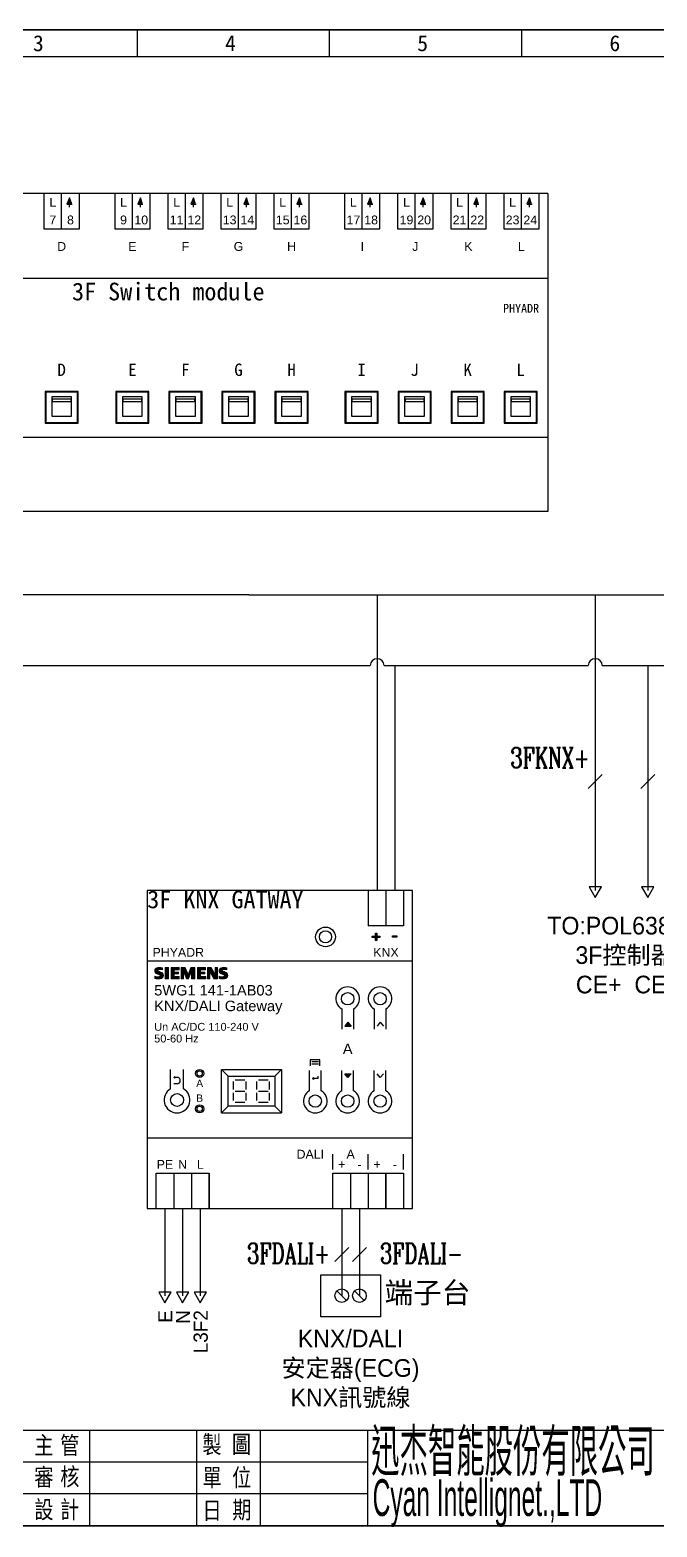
# Model space of a CAD drawing. Header units: millimetres. Extents: x 21506 to 58194, y 6783 to 13041.
# Drawn here: x 41402 to 42575, y 6784 to 9587 of the extents above; entities that cross this region are included whole.
import ezdxf
from ezdxf.enums import TextEntityAlignment as Align

# ---------------------------------------------------------------- set-up
doc = ezdxf.new("R2010")
doc.units = ezdxf.units.MM
for name, color, linetype in [('5', 5, 'Continuous'), ('90000_FRAME', 7, 'Continuous'), ('AHU新增', 7, 'Continuous'), ('DIM', 2, 'Continuous'), ('TEXT', 11, 'Continuous')]:
    doc.layers.add(name, color=color, linetype=linetype)
doc.styles.add('ARIAL', font='arial.ttf')
doc.styles.add('chineset', font='ds1.shx', dxfattribs={"bigfont": 'chineset.shx'})
doc.styles.add('LMP', font='COMPLEX', dxfattribs={"bigfont": 'LFP'})
doc.styles.get("Standard").update_dxf_attribs({"font": ''})
doc.styles.add('T2', font='simplex', dxfattribs={"bigfont": 'stsl'})
doc.styles.get('Standard').set_extended_font_data('MingLiU')

# ---------------------------------------------------------------- blocks, each defined once
blk = doc.blocks.new('Siemens-Logo')
h = blk.add_hatch(color=113)
h.dxf.hatch_style = 1
h.paths.add_polyline_path([(1.95, 1.66, 0.03624), (1.36, 1.95, -0.049474), (1.04, 2.09, -0.066567), (0.92, 2.19, -0.316832), (0.88, 2.42, -0.205242), (1.05, 2.54, -0.084425), (1.54, 2.57, -0.055427), (2.2, 2.42), (2.2, 3.04, 0.037682), (1.3, 3.15, 0.150366), (0.41, 2.94, 0.029244), (0.31, 2.87), (0.13, 2.69, 0.103665), (0, 2.42, 0.138785), (0, 1.95, 0.135749), (0.22, 1.57, 0.067252), (0.53, 1.35, 0.018513), (1, 1.13, -0.008982), (1.38, 0.96, -0.618592), (1.44, 0.57, -0.078609), (1.22, 0.5, -0.146008), (0, 0.63), (0, 0, 0.124503), (1.54, -0.09, 0.129248), (2.16, 0.24, 0.077088), (2.33, 0.47, 0.217145), (2.33, 1.24, 0.147333)])
h = blk.add_hatch(color=113)
h.dxf.hatch_style = 1
h.paths.add_polyline_path([(3.86, 3.07), (2.92, 3.07), (2.92, -0.06), (3.86, -0.06)])
h = blk.add_hatch(color=113)
h.dxf.hatch_style = 1
h.paths.add_polyline_path([(4.58, -0.06), (6.93, -0.06), (6.93, 0.53), (5.49, 0.53), (5.49, 1.27), (6.71, 1.27), (6.71, 1.79), (5.49, 1.79), (5.49, 2.49), (6.9, 2.49), (6.9, 3.07), (4.58, 3.07)])
h = blk.add_hatch(color=113)
h.dxf.hatch_style = 1
h.paths.add_polyline_path([(8.09, 1.95), (8.97, -0.09), (9.54, -0.09), (10.42, 1.98), (10.42, -0.06), (11.33, -0.06), (11.33, 3.07), (10.2, 3.07), (9.41, 1.16), (8.6, 3.07), (7.47, 3.07), (7.47, -0.06), (8.09, -0.06)])
h = blk.add_hatch(color=113)
h.dxf.hatch_style = 1
h.paths.add_polyline_path([(12.96, 2.49), (14.37, 2.49), (14.37, 3.07), (12.05, 3.07), (12.05, -0.06), (14.4, -0.06), (14.4, 0.53), (12.96, 0.53), (12.96, 1.27), (14.18, 1.27), (14.18, 1.79), (12.96, 1.79)])
h = blk.add_hatch(color=113)
h.dxf.hatch_style = 1
h.paths.add_polyline_path([(15.54, 1.95), (16.67, -0.06), (17.68, -0.06), (17.68, 3.07), (17.05, 3.07), (17.05, 1.13), (15.94, 3.07), (14.92, 3.07), (14.92, -0.06), (15.54, -0.06)])
h = blk.add_hatch(color=113)
h.dxf.hatch_style = 1
h.paths.add_polyline_path([(19.09, 2.42, -0.205242), (19.26, 2.54, -0.084425), (19.75, 2.57, -0.055427), (20.41, 2.42), (20.41, 3.04, 0.037682), (19.51, 3.15, 0.150366), (18.62, 2.94, 0.088866), (18.34, 2.7, 0.106595), (18.21, 2.42, 0.138787), (18.21, 1.95, 0.135749), (18.43, 1.57, 0.067252), (18.74, 1.35, 0.018513), (19.22, 1.13, -0.008982), (19.59, 0.96, -0.618592), (19.65, 0.57, -0.078609), (19.43, 0.5, -0.146008), (18.21, 0.63), (18.21, 0, 0.124503), (19.75, -0.09, 0.129248), (20.38, 0.24, 0.077088), (20.54, 0.47, 0.217145), (20.54, 1.24, 0.147333), (20.16, 1.66, 0.03624), (19.57, 1.95, -0.049474), (19.25, 2.09, -0.066567), (19.13, 2.19, -0.316832)])
at = {"layer": '90000_FRAME', "color": 113, "linetype": 'Continuous', "lineweight": 13}
for p, q in [((0, 0), (0, 0.63)), ((0.13, 2.69), (0.31, 2.87)), ((2.2, 2.42), (2.2, 3.04)), ((2.92, 3.07), (2.92, -0.06)), ((2.92, 3.07), (3.86, 3.07)), ((3.86, 3.07), (3.86, -0.06)), ((4.58, 3.07), (4.58, -0.06)), ((6.9, 3.07), (4.58, 3.07)), ((6.9, 2.49), (5.49, 2.49)), ((5.49, 2.49), (5.49, 1.79)), ((6.71, 1.79), (5.49, 1.79)), ((6.71, 1.27), (5.49, 1.27)), ((5.49, 1.27), (5.49, 0.53)), ((6.93, 0.53), (5.49, 0.53)), ((6.71, 1.79), (6.71, 1.27)), ((6.9, 3.07), (6.9, 2.49)), ((6.93, 0.53), (6.93, -0.06)), ((7.47, -0.06), (7.47, 3.07)), ((8.6, 3.07), (7.47, 3.07)), ((8.97, -0.09), (8.09, 1.95)), ((8.09, -0.06), (8.09, 1.95)), ((8.6, 3.07), (9.41, 1.16)), ((10.2, 3.07), (9.41, 1.16)), ((10.42, 1.98), (9.54, -0.09)), ((11.33, 3.07), (10.2, 3.07)), ((10.42, 1.98), (10.42, -0.06)), ((11.33, 3.07), (11.33, -0.06)), ((12.05, 3.07), (12.05, -0.06)), ((14.37, 3.07), (12.05, 3.07)), ((14.37, 2.49), (12.96, 2.49)), ((12.96, 2.49), (12.96, 1.79)), ((14.18, 1.79), (12.96, 1.79)), ((14.18, 1.27), (12.96, 1.27)), ((12.96, 1.27), (12.96, 0.53)), ((14.4, 0.53), (12.96, 0.53)), ((14.18, 1.79), (14.18, 1.27)), ((14.37, 3.07), (14.37, 2.49)), ((14.4, 0.53), (14.4, -0.06)), ((14.92, -0.06), (14.92, 3.07)), ((15.94, 3.07), (14.92, 3.07)), ((16.67, -0.06), (15.54, 1.95)), ((15.54, -0.06), (15.54, 1.95)), ((15.94, 3.07), (17.05, 1.13)), ((17.68, 3.07), (17.05, 3.07)), ((17.05, 3.07), (17.05, 1.13)), ((17.68, 3.07), (17.68, -0.06)), ((18.21, 0), (18.21, 0.63)), ((20.41, 2.42), (20.41, 3.04)), ((2.92, -0.06), (3.86, -0.06)), ((4.58, -0.06), (6.93, -0.06)), ((7.47, -0.06), (8.09, -0.06)), ((8.97, -0.09), (9.54, -0.09)), ((11.33, -0.06), (10.42, -0.06)), ((12.05, -0.06), (14.4, -0.06)), ((14.92, -0.06), (15.54, -0.06)), ((17.68, -0.06), (16.67, -0.06))]:
    blk.add_line(p, q, dxfattribs=at)
for centre, radius, start, end in [((0.83, 2.18), 0.864, 164.1975, 195.8025), ((0.72, 2.25), 0.739, 142.8139, 167.1523), ((0.79, 2.15), 0.817, 194.7952, 225.7177), ((0.82, 2.61), 2.15, 247.53, 280.758), ((0.94, 3), 3.14, 252.5939, 280.9817), ((0.95, 2.05), 1.04, 121.2141, 141.5255), ((1.19, 2.62), 1.43, 227.3119, 242.704), ((1.2, 1.59), 1.56, 86.2218, 120.4273), ((3.73, 7.59), 7.02, 242.862, 247.1042), ((1.06, 2.33), 0.2, 154.44, 221.8202), ((1.11, 2.28), 0.271, 102.8288, 149.226), ((1.33, 2.58), 0.572, 222.776, 239.0362), ((-3.39, -9.43), 11.44, 65.3415, 67.3998), ((1.92, 3.64), 1.78, 240.0482, 251.378), ((1.39, 1.13), 1.45, 84.04, 103.3428), ((1.13, 1.23), 0.734, 277.71, 295.6885), ((1.02, -2.83), 5.98, 78.6827, 87.3148), ((-0.33, -2.25), 4.53, 59.902, 68.2036), ((1.31, 0.75), 0.225, 305.5032, 72.4653), ((1.16, -0.47), 3.06, 70.2626, 82.9524), ((1.24, 1.27), 1.39, 282.4058, 311.8644), ((1.44, 0.81), 0.993, 25.9563, 59.4835), ((1.49, 0.89), 0.946, 315.8905, 333.5229), ((1.49, 0.86), 0.928, 335.3868, 24.3915), ((19.04, 2.18), 0.864, 164.1975, 195.8025), ((18.93, 2.25), 0.739, 142.8139, 167.1523), ((19, 2.15), 0.817, 194.7952, 225.7177), ((19.03, 2.61), 2.15, 247.53, 280.758), ((19.15, 3), 3.14, 252.5939, 280.9817), ((19.16, 2.05), 1.04, 121.2141, 141.5255), ((19.4, 2.62), 1.43, 227.3119, 242.704), ((19.41, 1.59), 1.56, 86.2218, 120.4273), ((21.94, 7.59), 7.02, 242.862, 247.1042), ((19.27, 2.33), 0.2, 154.44, 221.8202), ((19.32, 2.28), 0.271, 102.8288, 149.226), ((19.54, 2.58), 0.572, 222.776, 239.0362), ((14.82, -9.43), 11.44, 65.3415, 67.3998), ((20.14, 3.64), 1.78, 240.0482, 251.378), ((19.6, 1.13), 1.45, 84.04, 103.3428), ((19.34, 1.23), 0.734, 277.71, 295.6885), ((19.23, -2.83), 5.98, 78.6827, 87.3148), ((17.89, -2.25), 4.53, 59.902, 68.2036), ((19.52, 0.75), 0.225, 305.5032, 72.4653), ((19.37, -0.47), 3.06, 70.2626, 82.9524), ((19.45, 1.27), 1.39, 282.4058, 311.8644), ((19.65, 0.81), 0.993, 25.9563, 59.4835), ((19.7, 0.89), 0.946, 315.8905, 333.5229), ((19.7, 0.86), 0.928, 335.3868, 24.3915)]:
    blk.add_arc(centre, radius, start, end, dxfattribs=at)

msp = doc.modelspace()

# ---------------------------------------------------------------- hatches: boundary and pattern name
h = msp.add_hatch(color=256)
h.dxf.hatch_style = 1
h.paths.add_polyline_path([(41476.134, 9272.303), (41471.172, 9260.726), (41481.096, 9260.726)])
h = msp.add_hatch(color=256)
h.dxf.hatch_style = 1
h.paths.add_polyline_path([(41608.452, 9272.303), (41603.49, 9260.726), (41613.413, 9260.726)])
h = msp.add_hatch(color=256)
h.dxf.hatch_style = 1
h.paths.add_polyline_path([(41707.69, 9272.303), (41702.728, 9260.726), (41712.652, 9260.726)])
h = msp.add_hatch(color=256)
h.dxf.hatch_style = 1
h.paths.add_polyline_path([(41806.928, 9272.303), (41801.966, 9260.726), (41811.89, 9260.726)])
h = msp.add_hatch(color=256)
h.dxf.hatch_style = 1
h.paths.add_polyline_path([(41906.166, 9272.303), (41901.204, 9260.726), (41911.128, 9260.726)])
h = msp.add_hatch(color=256)
h.dxf.hatch_style = 1
h.paths.add_polyline_path([(42038.483, 9272.303), (42033.521, 9260.726), (42043.445, 9260.726)])
h = msp.add_hatch(color=256)
h.dxf.hatch_style = 1
h.paths.add_polyline_path([(42137.721, 9272.303), (42132.76, 9260.726), (42142.683, 9260.726)])
h = msp.add_hatch(color=256)
h.dxf.hatch_style = 1
h.paths.add_polyline_path([(42236.96, 9272.303), (42231.998, 9260.726), (42241.922, 9260.726)])
h = msp.add_hatch(color=256)
h.dxf.hatch_style = 1
h.paths.add_polyline_path([(42336.198, 9272.303), (42331.236, 9260.726), (42341.16, 9260.726)])
for points in [[(42042.149, 7890.142), (42048.085, 7890.142), (42048.085, 7895.965), (42050.566, 7895.965), (42050.566, 7890.142), (42056.459, 7890.142), (42056.459, 7887.661), (42050.566, 7887.661), (42050.566, 7881.838), (42048.085, 7881.838), (42048.085, 7887.661), (42042.149, 7887.661)], [(42080.123, 7887.998), (42080.123, 7890.675), (42088.192, 7890.675), (42088.192, 7887.998)]]:
    msp.add_hatch(color=256).paths.add_polyline_path(points)
h = msp.add_hatch(color=256)
h.dxf.hatch_style = 1
h.paths.add_polyline_path([(41990.808, 7721.79), (42002.609, 7721.79), (41996.709, 7729.091)])
h = msp.add_hatch(color=256)
h.dxf.hatch_style = 1
h.paths.add_polyline_path([(41670.899, 7625.851), (41673.007, 7624.184), (41673.007, 7625.851), (41673.007, 7627.518)])
h = msp.add_hatch(color=256)
h.dxf.hatch_style = 1
h.paths.add_polyline_path([(41930.509, 7623.786), (41932.618, 7622.119), (41932.618, 7623.786), (41932.618, 7625.453)])
h = msp.add_hatch(color=256)
h.dxf.hatch_style = 1
h.paths.add_polyline_path([(41990.808, 7632.773), (42002.609, 7632.773), (41996.709, 7625.472)])

# ---------------------------------------------------------------- linework, layer by layer
at = {"color": 7}
for p, q in [((44168.105, 9586.62), (40159.679, 9586.62)), ((41602.428, 9586.62), (41602.428, 9536.975)), ((41961.861, 9586.62), (41961.861, 9536.975)), ((42321.294, 9586.62), (42321.294, 9536.975)), ((40159.679, 9536.974), (44168.105, 9536.975)), ((42117.566, 7975.65), (41621.376, 7975.65)), ((41621.376, 7975.65), (41621.376, 7380.222)), ((42117.566, 7380.368), (42117.566, 7975.796)), ((42117.566, 7843.333), (41621.376, 7843.333)), ((41621.376, 7512.539), (42117.566, 7512.539)), ((41621.376, 7380.222), (42117.566, 7380.222)), ((40159.679, 6965.34), (44168.105, 6965.341)), ((41513.087, 6965.34), (41513.087, 6786.617)), ((41713.763, 6965.34), (41713.763, 6786.617)), ((41832.674, 6965.34), (41832.674, 6786.617)), ((42033.351, 6965.34), (42033.351, 6786.617)), ((42033.351, 6905.766), (40159.679, 6905.766)), ((42033.351, 6846.191), (40159.679, 6846.191)), ((40159.679, 6786.617), (44168.105, 6786.617)), ((42033.351, 6786.617), (42060.656, 6786.617))]:
    msp.add_line(p, q, dxfattribs=at)
for p, q in [((40159.679, 9586.62), (44168.105, 9586.62)), ((42370.931, 9280.573), (41113.915, 9280.573)), ((41428.169, 9280.573), (41428.169, 9214.415)), ((41461.248, 9214.415), (41461.248, 9280.573)), ((41494.328, 9214.415), (41494.328, 9280.573)), ((41560.486, 9280.573), (41560.486, 9214.415)), ((41593.566, 9214.415), (41593.566, 9280.573)), ((41626.645, 9214.415), (41626.645, 9280.573)), ((41659.725, 9280.573), (41659.725, 9214.415)), ((41692.804, 9214.415), (41692.804, 9280.573)), ((41725.883, 9214.415), (41725.883, 9280.573)), ((41758.963, 9280.573), (41758.963, 9214.415)), ((41792.042, 9214.415), (41792.042, 9280.573)), ((41825.121, 9214.415), (41825.121, 9280.573)), ((41858.201, 9280.573), (41858.201, 9214.415)), ((41891.28, 9214.415), (41891.28, 9280.573)), ((41924.36, 9214.415), (41924.36, 9280.573)), ((41990.518, 9280.573), (41990.518, 9214.415)), ((42023.598, 9214.415), (42023.598, 9280.573)), ((42056.677, 9214.415), (42056.677, 9280.573)), ((42089.756, 9280.573), (42089.756, 9214.415)), ((42122.836, 9214.415), (42122.836, 9280.573)), ((42155.915, 9214.415), (42155.915, 9280.573)), ((42188.995, 9280.573), (42188.995, 9214.415)), ((42222.074, 9214.415), (42222.074, 9280.573)), ((42255.153, 9214.415), (42255.153, 9280.573)), ((42288.233, 9280.573), (42288.233, 9214.415)), ((42321.312, 9214.415), (42321.312, 9280.573)), ((42354.391, 9214.415), (42354.391, 9280.573)), ((42370.931, 9280.573), (42370.931, 8685.145)), ((41476.134, 9272.303), (41471.172, 9260.726)), ((41471.172, 9260.726), (41481.096, 9260.726)), ((41479.442, 9262.38), (41476.134, 9272.303)), ((41476.134, 9254.937), (41476.134, 9262.38)), ((41608.452, 9272.303), (41603.49, 9260.726)), ((41603.49, 9260.726), (41613.413, 9260.726)), ((41611.759, 9262.38), (41608.452, 9272.303)), ((41608.452, 9254.937), (41608.452, 9262.38)), ((41707.69, 9272.303), (41702.728, 9260.726)), ((41702.728, 9260.726), (41712.652, 9260.726)), ((41710.998, 9262.38), (41707.69, 9272.303)), ((41707.69, 9254.937), (41707.69, 9262.38)), ((41806.928, 9272.303), (41801.966, 9260.726)), ((41801.966, 9260.726), (41811.89, 9260.726)), ((41810.236, 9262.38), (41806.928, 9272.303)), ((41806.928, 9254.937), (41806.928, 9262.38)), ((41906.166, 9272.303), (41901.204, 9260.726)), ((41901.204, 9260.726), (41911.128, 9260.726)), ((41909.474, 9262.38), (41906.166, 9272.303)), ((41906.166, 9254.937), (41906.166, 9262.38)), ((42038.483, 9272.303), (42033.521, 9260.726)), ((42033.521, 9260.726), (42043.445, 9260.726)), ((42041.791, 9262.38), (42038.483, 9272.303)), ((42038.483, 9254.937), (42038.483, 9262.38)), ((42137.721, 9272.303), (42132.76, 9260.726)), ((42132.76, 9260.726), (42142.683, 9260.726)), ((42141.029, 9262.38), (42137.721, 9272.303)), ((42137.721, 9254.937), (42137.721, 9262.38)), ((42236.96, 9272.303), (42231.998, 9260.726)), ((42231.998, 9260.726), (42241.922, 9260.726)), ((42240.268, 9262.38), (42236.96, 9272.303)), ((42236.96, 9254.937), (42236.96, 9262.38)), ((42336.198, 9272.303), (42331.236, 9260.726)), ((42331.236, 9260.726), (42341.16, 9260.726)), ((42339.506, 9262.38), (42336.198, 9272.303)), ((42336.198, 9254.937), (42336.198, 9262.38)), ((41428.169, 9214.415), (41494.328, 9214.415)), ((41560.486, 9214.415), (41626.645, 9214.415)), ((41659.725, 9214.415), (41725.883, 9214.415)), ((41758.963, 9214.415), (41825.121, 9214.415)), ((41858.201, 9214.415), (41924.36, 9214.415)), ((41990.518, 9214.415), (42056.677, 9214.415)), ((42089.756, 9214.415), (42155.915, 9214.415)), ((42188.995, 9214.415), (42255.153, 9214.415)), ((42288.233, 9214.415), (42354.391, 9214.415)), ((41113.915, 9121.792), (42370.931, 9121.792)), ((41492.26, 8910.084), (41430.236, 8910.084)), ((41430.236, 8910.084), (41430.236, 8850.541)), ((41431.615, 8908.761), (41430.236, 8910.084)), ((41490.882, 8908.761), (41431.615, 8908.761)), ((41431.615, 8908.761), (41431.615, 8851.865)), ((41479.855, 8899.499), (41442.641, 8899.499)), ((41442.641, 8899.499), (41442.641, 8863.773)), ((41444.02, 8896.191), (41478.477, 8896.191)), ((41444.02, 8890.237), (41444.02, 8896.191)), ((41478.477, 8890.237), (41444.02, 8890.237)), ((41478.477, 8896.191), (41478.477, 8890.237)), ((41479.855, 8863.773), (41479.855, 8899.499)), ((41490.882, 8908.761), (41492.26, 8910.084)), ((41490.882, 8851.865), (41490.882, 8908.761)), ((41492.26, 8850.541), (41492.26, 8910.084)), ((41624.578, 8910.084), (41562.554, 8910.084)), ((41562.554, 8910.084), (41562.554, 8850.541)), ((41563.932, 8908.761), (41562.554, 8910.084)), ((41623.199, 8908.761), (41563.932, 8908.761)), ((41563.932, 8908.761), (41563.932, 8851.865)), ((41612.173, 8899.499), (41574.959, 8899.499)), ((41574.959, 8899.499), (41574.959, 8863.773)), ((41576.337, 8896.191), (41610.795, 8896.191)), ((41576.337, 8890.237), (41576.337, 8896.191)), ((41610.795, 8890.237), (41576.337, 8890.237)), ((41610.795, 8896.191), (41610.795, 8890.237)), ((41612.173, 8863.773), (41612.173, 8899.499)), ((41623.199, 8908.761), (41624.578, 8910.084)), ((41623.199, 8851.865), (41623.199, 8908.761)), ((41624.578, 8850.541), (41624.578, 8910.084)), ((41723.816, 8910.084), (41661.792, 8910.084)), ((41661.792, 8910.084), (41661.792, 8850.541)), ((41663.17, 8908.761), (41661.792, 8910.084)), ((41722.438, 8908.761), (41663.17, 8908.761)), ((41663.17, 8908.761), (41663.17, 8851.865)), ((41711.411, 8899.499), (41674.197, 8899.499)), ((41674.197, 8899.499), (41674.197, 8863.773)), ((41675.575, 8896.191), (41710.033, 8896.191)), ((41675.575, 8890.237), (41675.575, 8896.191)), ((41710.033, 8890.237), (41675.575, 8890.237)), ((41710.033, 8896.191), (41710.033, 8890.237)), ((41711.411, 8863.773), (41711.411, 8899.499)), ((41722.438, 8908.761), (41723.816, 8910.084)), ((41722.438, 8851.865), (41722.438, 8908.761)), ((41723.816, 8850.541), (41723.816, 8910.084)), ((41823.054, 8910.084), (41761.03, 8910.084)), ((41761.03, 8910.084), (41761.03, 8850.541)), ((41762.408, 8908.761), (41761.03, 8910.084)), ((41821.676, 8908.761), (41762.408, 8908.761)), ((41762.408, 8908.761), (41762.408, 8851.865)), ((41810.649, 8899.499), (41773.435, 8899.499)), ((41773.435, 8899.499), (41773.435, 8863.773)), ((41774.813, 8896.191), (41809.271, 8896.191)), ((41774.813, 8890.237), (41774.813, 8896.191)), ((41809.271, 8890.237), (41774.813, 8890.237)), ((41809.271, 8896.191), (41809.271, 8890.237)), ((41810.649, 8863.773), (41810.649, 8899.499)), ((41821.676, 8908.761), (41823.054, 8910.084)), ((41821.676, 8851.865), (41821.676, 8908.761)), ((41823.054, 8850.541), (41823.054, 8910.084)), ((41922.292, 8910.084), (41860.268, 8910.084)), ((41860.268, 8910.084), (41860.268, 8850.541)), ((41861.647, 8908.761), (41860.268, 8910.084)), ((41920.914, 8908.761), (41861.647, 8908.761)), ((41861.647, 8908.761), (41861.647, 8851.865)), ((41909.887, 8899.499), (41872.673, 8899.499)), ((41872.673, 8899.499), (41872.673, 8863.773)), ((41874.051, 8896.191), (41908.509, 8896.191)), ((41874.051, 8890.237), (41874.051, 8896.191)), ((41908.509, 8890.237), (41874.051, 8890.237)), ((41908.509, 8896.191), (41908.509, 8890.237)), ((41909.887, 8863.773), (41909.887, 8899.499)), ((41920.914, 8908.761), (41922.292, 8910.084)), ((41920.914, 8851.865), (41920.914, 8908.761)), ((41922.292, 8850.541), (41922.292, 8910.084)), ((42053.231, 8910.084), (41991.207, 8910.084)), ((41991.207, 8910.084), (41991.207, 8850.541)), ((41992.586, 8908.761), (41991.207, 8910.084)), ((42051.853, 8908.761), (41992.586, 8908.761)), ((41992.586, 8908.761), (41992.586, 8851.865)), ((42040.826, 8899.499), (42003.612, 8899.499)), ((42003.612, 8899.499), (42003.612, 8863.773)), ((42004.991, 8896.191), (42039.448, 8896.191)), ((42004.991, 8890.237), (42004.991, 8896.191)), ((42039.448, 8890.237), (42004.991, 8890.237)), ((42039.448, 8896.191), (42039.448, 8890.237)), ((42040.826, 8863.773), (42040.826, 8899.499)), ((42051.853, 8908.761), (42053.231, 8910.084)), ((42051.853, 8851.865), (42051.853, 8908.761)), ((42053.231, 8850.541), (42053.231, 8910.084)), ((42152.469, 8910.084), (42090.446, 8910.084)), ((42090.446, 8910.084), (42090.446, 8850.541)), ((42091.824, 8908.761), (42090.446, 8910.084)), ((42151.091, 8908.761), (42091.824, 8908.761)), ((42091.824, 8908.761), (42091.824, 8851.865)), ((42140.065, 8899.499), (42102.85, 8899.499)), ((42102.85, 8899.499), (42102.85, 8863.773)), ((42104.229, 8896.191), (42138.686, 8896.191)), ((42104.229, 8890.237), (42104.229, 8896.191)), ((42138.686, 8890.237), (42104.229, 8890.237)), ((42138.686, 8896.191), (42138.686, 8890.237)), ((42140.065, 8863.773), (42140.065, 8899.499)), ((42151.091, 8908.761), (42152.469, 8910.084)), ((42151.091, 8851.865), (42151.091, 8908.761)), ((42152.469, 8850.541), (42152.469, 8910.084)), ((42251.707, 8910.084), (42189.684, 8910.084)), ((42189.684, 8910.084), (42189.684, 8850.541)), ((42191.062, 8908.761), (42189.684, 8910.084)), ((42250.329, 8908.761), (42191.062, 8908.761)), ((42191.062, 8908.761), (42191.062, 8851.865)), ((42239.303, 8899.499), (42202.088, 8899.499)), ((42202.088, 8899.499), (42202.088, 8863.773)), ((42203.467, 8896.191), (42237.924, 8896.191)), ((42203.467, 8890.237), (42203.467, 8896.191)), ((42237.924, 8890.237), (42203.467, 8890.237)), ((42237.924, 8896.191), (42237.924, 8890.237)), ((42239.303, 8863.773), (42239.303, 8899.499)), ((42250.329, 8908.761), (42251.707, 8910.084)), ((42250.329, 8851.865), (42250.329, 8908.761)), ((42251.707, 8850.541), (42251.707, 8910.084)), ((42350.946, 8910.084), (42288.922, 8910.084)), ((42288.922, 8910.084), (42288.922, 8850.541)), ((42290.3, 8908.761), (42288.922, 8910.084)), ((42349.567, 8908.761), (42290.3, 8908.761)), ((42290.3, 8908.761), (42290.3, 8851.865)), ((42338.541, 8899.499), (42301.327, 8899.499)), ((42301.327, 8899.499), (42301.327, 8863.773)), ((42302.705, 8896.191), (42337.163, 8896.191)), ((42302.705, 8890.237), (42302.705, 8896.191)), ((42337.163, 8890.237), (42302.705, 8890.237)), ((42337.163, 8896.191), (42337.163, 8890.237)), ((42338.541, 8863.773), (42338.541, 8899.499)), ((42349.567, 8908.761), (42350.946, 8910.084)), ((42349.567, 8851.865), (42349.567, 8908.761)), ((42350.946, 8850.541), (42350.946, 8910.084)), ((41442.641, 8863.773), (41479.855, 8863.773)), ((41574.959, 8863.773), (41612.173, 8863.773)), ((41674.197, 8863.773), (41711.411, 8863.773)), ((41773.435, 8863.773), (41810.649, 8863.773)), ((41872.673, 8863.773), (41909.887, 8863.773)), ((42003.612, 8863.773), (42040.826, 8863.773)), ((42102.85, 8863.773), (42140.065, 8863.773)), ((42202.088, 8863.773), (42239.303, 8863.773)), ((42301.327, 8863.773), (42338.541, 8863.773)), ((41430.236, 8850.541), (41431.615, 8851.865)), ((41430.236, 8850.541), (41492.26, 8850.541)), ((41431.615, 8851.865), (41490.882, 8851.865)), ((41490.882, 8851.865), (41492.26, 8850.541)), ((41562.554, 8850.541), (41563.932, 8851.865)), ((41562.554, 8850.541), (41624.578, 8850.541)), ((41563.932, 8851.865), (41623.199, 8851.865)), ((41623.199, 8851.865), (41624.578, 8850.541)), ((41661.792, 8850.541), (41663.17, 8851.865)), ((41661.792, 8850.541), (41723.816, 8850.541)), ((41663.17, 8851.865), (41722.438, 8851.865)), ((41722.438, 8851.865), (41723.816, 8850.541)), ((41761.03, 8850.541), (41762.408, 8851.865)), ((41761.03, 8850.541), (41823.054, 8850.541)), ((41762.408, 8851.865), (41821.676, 8851.865)), ((41821.676, 8851.865), (41823.054, 8850.541)), ((41860.268, 8850.541), (41861.647, 8851.865)), ((41860.268, 8850.541), (41922.292, 8850.541)), ((41861.647, 8851.865), (41920.914, 8851.865)), ((41920.914, 8851.865), (41922.292, 8850.541)), ((41991.207, 8850.541), (41992.586, 8851.865)), ((41991.207, 8850.541), (42053.231, 8850.541)), ((41992.586, 8851.865), (42051.853, 8851.865)), ((42051.853, 8851.865), (42053.231, 8850.541)), ((42090.446, 8850.541), (42091.824, 8851.865)), ((42090.446, 8850.541), (42152.469, 8850.541)), ((42091.824, 8851.865), (42151.091, 8851.865)), ((42151.091, 8851.865), (42152.469, 8850.541)), ((42189.684, 8850.541), (42191.062, 8851.865)), ((42189.684, 8850.541), (42251.707, 8850.541)), ((42191.062, 8851.865), (42250.329, 8851.865)), ((42250.329, 8851.865), (42251.707, 8850.541)), ((42288.922, 8850.541), (42290.3, 8851.865)), ((42288.922, 8850.541), (42350.946, 8850.541)), ((42290.3, 8851.865), (42349.567, 8851.865)), ((42349.567, 8851.865), (42350.946, 8850.541)), ((41113.915, 8824.078), (42370.931, 8824.078)), ((42370.931, 8685.145), (41113.915, 8685.145)), ((40818.878, 8396.556), (42038.308, 8396.556)), ((42064.507, 8396.556), (42446.358, 8396.556)), ((42472.557, 8396.556), (43356.824, 8396.556)), ((42042.149, 7890.142), (42048.085, 7890.142)), ((42042.149, 7887.661), (42042.149, 7890.142)), ((42048.085, 7887.661), (42042.149, 7887.661)), ((42048.085, 7890.142), (42048.085, 7895.965)), ((42048.085, 7895.965), (42050.566, 7895.965)), ((42048.085, 7881.838), (42048.085, 7887.661)), ((42050.566, 7881.838), (42048.085, 7881.838)), ((42050.566, 7895.965), (42050.566, 7890.142)), ((42050.566, 7890.142), (42056.459, 7890.142)), ((42056.459, 7887.661), (42050.566, 7887.661)), ((42050.566, 7887.661), (42050.566, 7881.838)), ((42056.459, 7890.142), (42056.459, 7887.661)), ((42080.123, 7887.998), (42080.123, 7890.675)), ((42080.123, 7890.675), (42088.192, 7890.675)), ((42088.192, 7887.998), (42080.123, 7887.998)), ((42088.192, 7890.675), (42088.192, 7887.998)), ((41985.249, 7753.929), (41985.249, 7715.89)), ((42007.351, 7753.929), (42007.351, 7715.89)), ((42045.845, 7753.929), (42045.845, 7715.89)), ((42067.947, 7753.929), (42067.947, 7715.89)), ((41996.709, 7729.091), (41990.808, 7721.79)), ((41990.808, 7721.79), (42002.609, 7721.79)), ((41996.709, 7729.091), (42002.609, 7721.79)), ((42057.305, 7729.091), (42051.404, 7721.79)), ((42057.305, 7729.091), (42063.205, 7721.79)), ((41944.497, 7658.368), (41926.429, 7658.368)), ((41926.429, 7658.368), (41926.429, 7647.586)), ((41929.019, 7655.262), (41941.907, 7655.262)), ((41944.497, 7647.586), (41944.497, 7658.368)), ((41665.042, 7604.487), (41665.042, 7640.738)), ((41673.007, 7627.518), (41670.899, 7625.851)), ((41673.007, 7624.184), (41670.899, 7625.851)), ((41673.007, 7625.851), (41673.007, 7627.518)), ((41677.126, 7625.851), (41673.007, 7625.851)), ((41673.007, 7625.851), (41673.007, 7624.184)), ((41689.21, 7604.487), (41689.21, 7640.738)), ((41760.335, 7559.391), (41760.335, 7640.738)), ((41760.335, 7640.738), (41872.776, 7640.738)), ((41760.335, 7640.738), (41766.636, 7634.437)), ((41766.636, 7634.437), (41772.937, 7628.136)), ((41860.174, 7628.136), (41866.475, 7634.437)), ((41872.776, 7640.738), (41866.475, 7634.437)), ((41872.776, 7640.738), (41872.776, 7559.391)), ((41924.653, 7600.634), (41924.653, 7638.673)), ((41929.019, 7651.016), (41941.907, 7651.016)), ((41932.618, 7625.453), (41930.509, 7623.786)), ((41932.618, 7622.119), (41930.509, 7623.786)), ((41932.618, 7623.786), (41932.618, 7625.453)), ((41941.054, 7623.786), (41932.618, 7623.786)), ((41932.618, 7623.786), (41932.618, 7622.119)), ((41941.054, 7623.786), (41941.054, 7628.288)), ((41946.755, 7600.634), (41946.755, 7638.673)), ((41985.249, 7600.634), (41985.249, 7638.673)), ((41996.709, 7625.472), (41990.808, 7632.773)), ((41990.808, 7632.773), (42002.609, 7632.773)), ((41996.709, 7625.472), (42002.609, 7632.773)), ((42007.351, 7600.634), (42007.351, 7638.673)), ((42045.845, 7600.634), (42045.845, 7638.673)), ((42057.305, 7625.472), (42051.404, 7632.773)), ((42057.305, 7625.472), (42063.205, 7632.773)), ((42067.947, 7600.634), (42067.947, 7638.673)), ((41677.126, 7613.767), (41670.899, 7613.767)), ((41782.891, 7603.028), (41782.891, 7617.848)), ((41782.891, 7582.281), (41782.891, 7597.101)), ((41794.746, 7620.812), (41785.855, 7620.812)), ((41785.855, 7600.064), (41794.746, 7600.064)), ((41803.638, 7620.812), (41794.746, 7620.812)), ((41794.746, 7600.064), (41803.638, 7600.064)), ((41806.602, 7603.028), (41806.602, 7617.848)), ((41806.602, 7582.281), (41806.602, 7597.101)), ((41826.509, 7603.028), (41826.509, 7617.848)), ((41826.509, 7582.281), (41826.509, 7597.101)), ((41838.365, 7620.812), (41829.473, 7620.812)), ((41829.473, 7600.064), (41838.365, 7600.064)), ((41847.256, 7620.812), (41838.365, 7620.812)), ((41838.365, 7600.064), (41847.256, 7600.064)), ((41850.22, 7603.028), (41850.22, 7617.848)), ((41850.22, 7582.281), (41850.22, 7597.101)), ((41766.636, 7565.692), (41772.937, 7571.993)), ((41785.855, 7579.317), (41794.746, 7579.317)), ((41794.746, 7579.317), (41803.638, 7579.317)), ((41829.473, 7579.317), (41838.365, 7579.317)), ((41838.365, 7579.317), (41847.256, 7579.317)), ((41860.174, 7571.993), (41866.475, 7565.692)), ((41760.335, 7559.391), (41766.636, 7565.692)), ((41760.335, 7559.391), (41872.776, 7559.391)), ((41872.776, 7559.391), (41866.475, 7565.692)), ((41968.709, 7453.575), (41968.709, 7482.013)), ((42034.868, 7453.575), (42034.868, 7482.013)), ((42101.027, 7453.575), (42101.027, 7482.013)), ((41637.916, 7380.222), (41637.916, 7446.38)), ((41637.916, 7446.38), (41737.154, 7446.38)), ((41670.995, 7446.38), (41670.995, 7380.222)), ((41704.074, 7446.38), (41704.074, 7380.222)), ((41737.154, 7446.38), (41737.154, 7380.222)), ((41737.154, 7380.222), (41737.154, 7446.38)), ((41737.154, 7446.38), (41737.154, 7380.222)), ((41968.709, 7380.222), (41968.709, 7446.38)), ((41968.709, 7446.38), (42067.947, 7446.38)), ((42001.789, 7446.38), (42001.789, 7380.222)), ((42034.868, 7446.38), (42034.868, 7380.222)), ((42067.947, 7446.38), (42067.947, 7380.222)), ((42067.947, 7380.222), (42067.947, 7446.38)), ((42067.947, 7446.38), (42067.947, 7380.222)), ((42067.947, 7446.38), (42101.027, 7446.38)), ((42101.027, 7446.38), (42101.027, 7380.222)), ((44168.105, 6786.617), (40159.679, 6786.617))]:
    msp.add_line(p, q)
at = {"color": 1}
for p, q in [((41811.259, 8528.874), (41194.212, 8528.874)), ((41811.259, 8528.874), (42646.163, 8528.874)), ((42051.408, 8528.874), (42051.408, 7975.65)), ((42459.457, 8528.874), (42459.457, 7975.65))]:
    msp.add_line(p, q, dxfattribs=at)
at = {"color": 0}
for p, q in [((42034.868, 7975.796), (42034.868, 7909.638)), ((42101.027, 7909.491), (42034.868, 7909.491))]:
    msp.add_line(p, q, dxfattribs=at)
at = {"color": 0, "linetype": 'Continuous'}
for p, q in [((42067.947, 7975.796), (42067.947, 7909.638)), ((42101.027, 7975.796), (42101.027, 7909.638))]:
    msp.add_line(p, q, dxfattribs=at)
at = {"color": 1}
msp.add_lwpolyline([(42459.457, 7962.418), (42470.916, 7982.266), (42447.998, 7982.266)], close=True, dxfattribs=at)
for points in [[(42557.635, 7962.418), (42569.094, 7982.266), (42546.176, 7982.266)], [(41772.937, 7628.136), (41860.174, 7628.136), (41860.174, 7571.993), (41772.937, 7571.993)], [(41945.951, 7256.487), (42057.627, 7256.487), (42057.627, 7177.891), (41945.951, 7177.891)], [(41654.455, 7203.957), (41665.914, 7223.805), (41642.996, 7223.805)], [(41687.535, 7203.957), (41698.994, 7223.805), (41676.076, 7223.805)], [(41720.614, 7203.957), (41732.073, 7223.805), (41709.155, 7223.805)]]:
    msp.add_lwpolyline(points, close=True)
at = {"color": 7, "linetype": 'Continuous'}
for radius in [18.419, 11.459]:
    msp.add_circle((41954.81, 7888.902), radius, dxfattribs=at)
for centre, radius in [((41996.3, 7773.07), 11.556), ((42056.896, 7773.07), 11.556), ((41719.419, 7633.186), 7.552), ((41719.419, 7633.186), 4.885), ((41677.126, 7583.558), 12.084), ((41719.419, 7566.943), 7.552), ((41719.419, 7566.943), 4.885), ((41935.704, 7581.493), 11.556), ((41996.3, 7581.493), 11.556), ((42056.896, 7581.493), 11.556)]:
    msp.add_circle(centre, radius)
at = {"color": 7}
for centre in [(42051.408, 8396.556), (42459.457, 8396.556)]:
    msp.add_arc(centre, 13.099, 0, 180, dxfattribs=at)
for centre, radius, start, end in [((41996.3, 7773.07), 22.102, 300, 240), ((42056.896, 7773.07), 22.102, 300, 240), ((41677.126, 7619.809), 6.042, 270, 90), ((41677.126, 7583.558), 24.167, 120, 60), ((41935.704, 7581.493), 22.102, 120, 60), ((41996.3, 7581.493), 22.102, 120, 60), ((42056.896, 7581.493), 22.102, 120, 60)]:
    msp.add_arc(centre, radius, start, end)
at = {"layer": 'AHU新增'}
for p, q in [((42084.487, 8396.556), (42084.487, 7975.65)), ((42557.635, 8396.556), (42557.635, 7975.65))]:
    msp.add_line(p, q, dxfattribs=at)
at = {"layer": 'DIM', "color": 0}
for p, q in [((41994.244, 7208.194), (41976.254, 7226.184)), ((42027.323, 7208.194), (42009.334, 7226.184))]:
    msp.add_line(p, q, dxfattribs=at)
for centre in [(41985.249, 7217.189), (42018.328, 7217.189)]:
    msp.add_circle(centre, 12.72, dxfattribs=at)
at = {"layer": 'TEXT'}
for p, q in [((42472.532, 8192.765), (42446.375, 8166.608)), ((42570.71, 8192.765), (42544.553, 8166.608)), ((41998.324, 7307.463), (41972.167, 7281.306)), ((42031.403, 7307.463), (42005.246, 7281.306))]:
    msp.add_line(p, q, dxfattribs=at)
at = {"layer": 'TEXT', "color": 0}
for p, q in [((41654.455, 7380.222), (41654.455, 7217.189)), ((41687.535, 7380.222), (41687.535, 7217.189)), ((41720.614, 7380.222), (41720.614, 7217.189)), ((42018.328, 7380.222), (42018.328, 7217.189))]:
    msp.add_line(p, q, dxfattribs=at)
at = {"layer": 'TEXT', "color": 1}
msp.add_line((41985.249, 7380.222), (41985.249, 7217.189), dxfattribs=at)

# ---------------------------------------------------------------- block references
at = {"xscale": 6.6158742611175, "yscale": 6.6158742611175, "zscale": 6.6158742611175}
msp.add_blockref('Siemens-Logo', (41635.502, 7810.977), dxfattribs=at)

# ---------------------------------------------------------------- texts
at = {"color": 7, "oblique": 360}
for s, p in [('3', (41417.695, 9546.904)), ('4', (41777.128, 9546.904))]:
    msp.add_text(s, height=29.787, rotation=0.000118, dxfattribs=at).set_placement(p, align=Align.CENTER)
at = {"color": 7, "oblique": 360, "width": 1}
for s, p in [('5', (42136.561, 9546.904)), ('6', (42495.994, 9546.904))]:
    msp.add_text(s, height=29.787, rotation=0.000118, dxfattribs=at).set_placement(p, align=Align.CENTER)
at = {"style": 'ARIAL'}
for s, height, p in [('L', 16.54, (41444.709, 9264.034)), ('L', 16.54, (41577.026, 9264.034)), ('L', 16.54, (41676.264, 9264.034)), ('L', 16.54, (41775.502, 9264.034)), ('L', 16.54, (41874.74, 9264.034)), ('L', 16.54, (42007.058, 9264.034)), ('L', 16.54, (42106.296, 9264.034)), ('L', 16.54, (42205.534, 9264.034)), ('L', 16.54, (42304.772, 9264.034)), ('7', 16.54, (41444.709, 9230.954)), ('8', 16.54, (41477.788, 9230.954)), ('9', 16.54, (41577.026, 9230.954)), ('10', 16.5397, (41610.106, 9230.954)), ('11', 16.5397, (41676.264, 9230.954)), ('12', 16.5397, (41709.344, 9230.954)), ('13', 16.5397, (41775.502, 9230.954)), ('14', 16.5397, (41808.582, 9230.954)), ('15', 16.5397, (41874.74, 9230.954)), ('16', 16.5397, (41907.82, 9230.954)), ('17', 16.5397, (42007.058, 9230.954)), ('18', 16.5397, (42040.137, 9230.954)), ('19', 16.5397, (42106.296, 9230.954)), ('20', 16.5397, (42139.375, 9230.954)), ('21', 16.5397, (42205.534, 9230.954)), ('22', 16.5397, (42238.614, 9230.954)), ('23', 16.5397, (42304.772, 9230.954)), ('24', 16.5397, (42337.852, 9230.954)), ('D', 16.54, (41461.248, 9181.335)), ('E', 16.54, (41593.566, 9181.335)), ('F', 16.54, (41692.804, 9181.335)), ('G', 16.54, (41792.042, 9181.335)), ('H', 16.54, (41891.28, 9181.335)), ('I', 16.54, (42023.598, 9181.335)), ('J', 16.54, (42122.836, 9181.335)), ('K', 16.54, (42222.074, 9181.335)), ('L', 16.54, (42321.312, 9181.335))]:
    msp.add_text(s, height=height, dxfattribs=at).set_placement(p, align=Align.MIDDLE_CENTER)
for s, p in [('D', (41461.248, 8950.441)), ('E', (41593.566, 8950.441)), ('F', (41692.804, 8950.441)), ('G', (41792.042, 8950.441)), ('H', (41891.28, 8950.441)), ('I', (42022.219, 8950.441)), ('J', (42121.457, 8950.441)), ('K', (42220.696, 8950.441)), ('L', (42319.934, 8950.441))]:
    msp.add_text(s, height=23.156).set_placement(p, align=Align.MIDDLE_CENTER)
at = {"color": 7, "style": 'ARIAL'}
for s, height, p in [('KNX', 16.5397, (42067.947, 7859.872)), ('DALI', 16.5397, (41926.397, 7482.013)), ('A', 16.54, (42001.789, 7482.013)), ('PE', 16.5397, (41654.455, 7462.92)), ('N', 16.54, (41687.535, 7462.92)), ('L', 16.54, (41720.614, 7462.92)), ('+', 16.54, (41985.249, 7462.92)), ('-', 16.54, (42018.328, 7462.92)), ('+', 16.54, (42051.408, 7462.92)), ('-', 16.54, (42084.487, 7462.92))]:
    msp.add_text(s, height=height, dxfattribs=at).set_placement(p, align=Align.MIDDLE_CENTER)
for s, height, p in [('5WG1 141-1AB03', 19.5434, (41634.383, 7779.113)), ('KNX/DALI Gateway', 19.5434, (41634.383, 7749.798)), ('Un AC/DC 110-240 V ', 14.65755, (41634.383, 7713.154)), ('50-60 Hz', 14.6575, (41634.383, 7691.168))]:
    msp.add_text(s, height=height, dxfattribs=at).set_placement(p)
for s, height, p in [('A', 19.543, (41996.3, 7669.457)), ('A', 13.68, (41719.419, 7607.926)), ('B', 13.68, (41719.419, 7580.124))]:
    msp.add_text(s, height=height, dxfattribs=at).set_placement(p, align=Align.CENTER)
at = {"color": 7, "style": 'T2'}
for s, p in [('主', (41410.122, 6916.869)), ('管', (41458.567, 6916.869)), ('製', (41724.497, 6918.437)), ('圖', (41779.759, 6918.805)), ('審', (41410.131, 6857.387)), ('核', (41458.717, 6858.155)), ('單', (41724.576, 6856.491)), ('位', (41780.163, 6856.491)), ('計', (41458.333, 6796.579)), ('日', (41724.585, 6795.014)), ('期', (41780.336, 6796.156))]:
    msp.add_text(s, height=37.731, rotation=0.000118, dxfattribs=at).set_placement(p)
at = {"color": 7, "style": 'T2', "oblique": 360}
msp.add_text('設', height=37.731, rotation=0.000118, dxfattribs=at).set_placement((41410.131, 6796.579))
at = {"char_height": 33.07937, "attachment_point": 1}
for s, insert, width in [('{\\C6;3F Switch module}', (41480.729, 9113.438), 463.92311), ('{\\C6;3F KNX GATWAY}', (41621.376, 7975.504), 283.65788)]:
    msp.add_mtext(s, dxfattribs=dict(at, insert=insert, width=width))
at = {"color": 2, "char_height": 33.07937, "width": 481.51102, "attachment_point": 5}
for s, insert in [('{\\fPMingLiU|b0|i0|c136|p18;\\C0;TO:POL638.00\\P3F控制器\\PCE+  CE-}', (42515.193, 7854.531)), ('{\\fPMingLiU|b0|i0|c136|p18;\\C0;KNX/DALI\\P安定器(ECG)\\PKNX訊號線}', (42001.598, 7079.99))]:
    msp.add_mtext(s, dxfattribs=dict(at, insert=insert))
at = {"color": 7, "insert": (42145.565, 7220.643), "char_height": 39.29829, "width": 302.30307, "attachment_point": 5}
msp.add_mtext('{\\fMicrosoft JhengHei|b0|i0|c136|p34;端子台}', dxfattribs=at)
msp.add_attdef('PHYADR', text='PhyAdr', height=16.5397).set_placement((42354.391, 9065.557), align=Align.MIDDLE_RIGHT)
at = {"style": 'ARIAL'}
msp.add_attdef('PHYADR', text='PhyAdr', height=16.5397, dxfattribs=at).set_placement((41631.3, 7859.872), align=Align.MIDDLE_LEFT)
at = {"layer": '5', "color": 0, "style": 'LMP', "width": 0.7}
msp.add_text('3FKNX+', height=37.666, rotation=0.000006, dxfattribs=at).set_placement((42300.708, 8224.289), align=Align.MIDDLE_LEFT)
for s, p in [('3FDALI+', (41963.069, 7296.412)), ('3FDALI-', (42211.589, 7296.412))]:
    msp.add_text(s, height=37.666, rotation=0.000006, dxfattribs=at).set_placement(p, align=Align.MIDDLE_RIGHT)
at = {"layer": 'TEXT', "color": 0, "style": 'chineset'}
for s, height, p in [('E', 26.463, (41655.161, 7190.107)), ('N', 26.463, (41688.24, 7190.107)), ('L3F2', 26.4635, (41721.319, 7190.107))]:
    msp.add_text(s, height=height, rotation=90, dxfattribs=at).set_placement(p, align=Align.MIDDLE_RIGHT)
at = {"layer": 'TEXT', "color": 7, "style": 'chineset'}
for s, height, width, p in [('迅杰智能股份有限公司', 88.4212, 0.6, (42040.246, 6879.672)), ('Cyan Intellignet.,LTD', 68.77201, 0.5, (42043.023, 6804.786))]:
    msp.add_text(s, height=height, rotation=0.000118, dxfattribs=dict(at, width=width)).set_placement(p)

doc.saveas('drawing.dxf')
